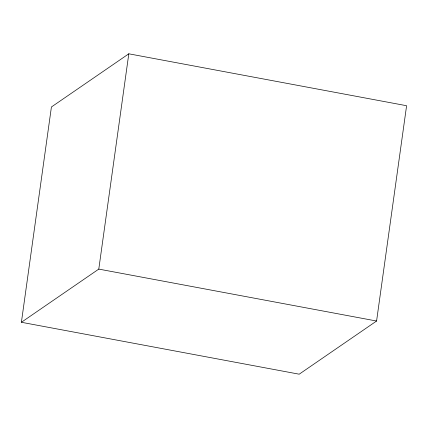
<?xml version="1.0" encoding="UTF-8"?>
<svg xmlns="http://www.w3.org/2000/svg" width="428" height="428" viewBox="0 0 428 428"><rect width="100%" height="100%" fill="white"/><g stroke="black" fill="none" stroke-linecap="round" stroke-linejoin="round"><path stroke-width="0.64" d="M21.4 322.279L51.419 106.979L128.807 53.805L406.6 105.721L376.581 321.021L299.193 374.195L21.4 322.279L98.788 269.105L376.581 321.021M98.788 269.105L128.807 53.805"/></g></svg>
